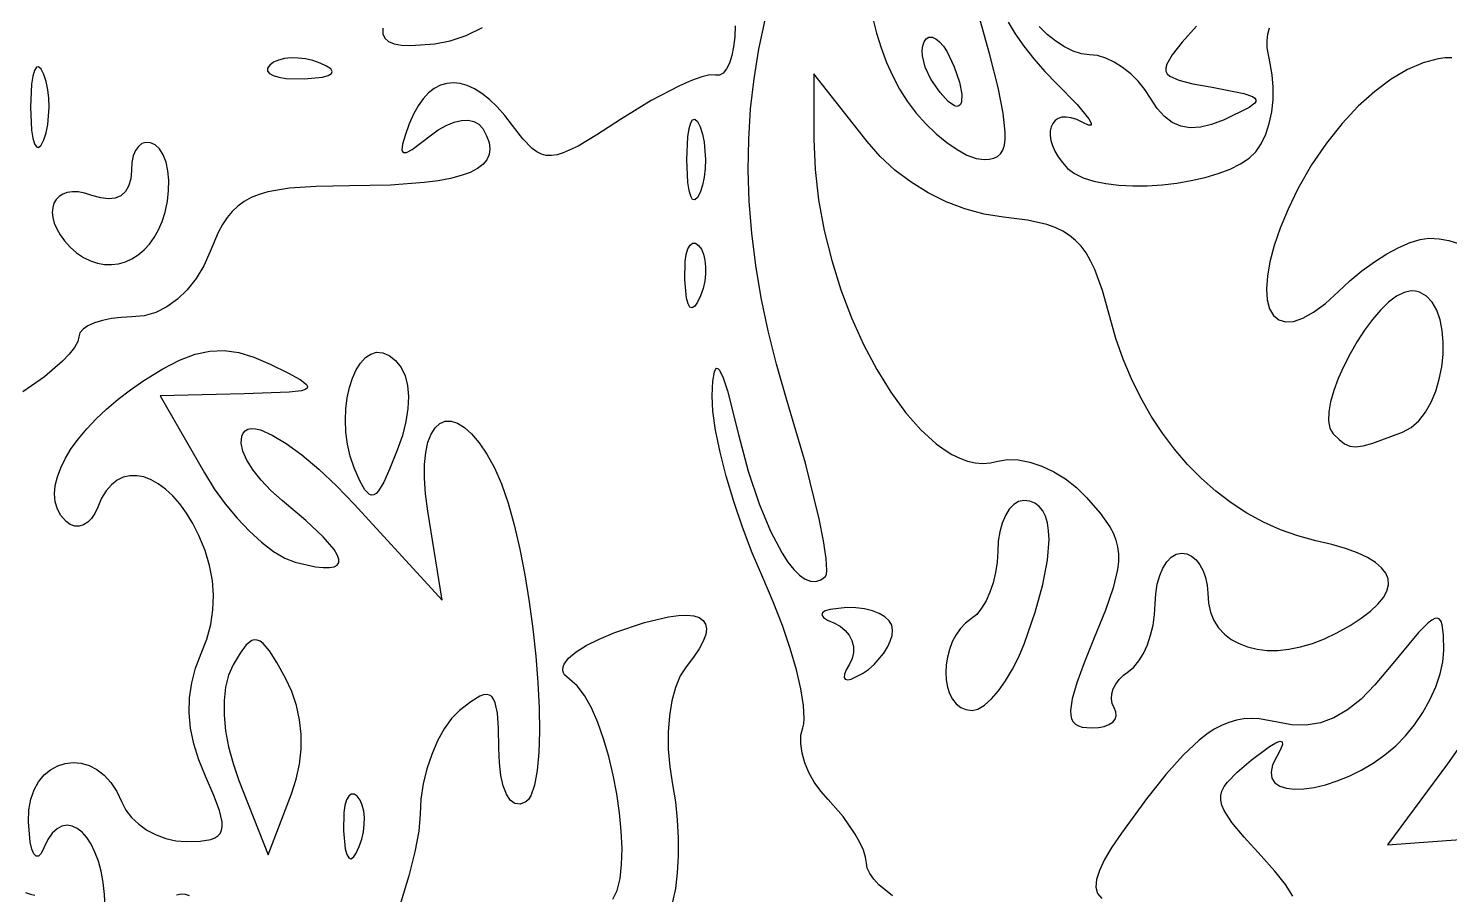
# Model space of a CAD drawing. Header units: millimetres. Extents: x -3.08 to 4.09, y 0 to 4.57.
# Drawn here: x 0.512 to 1.113, y 0.855 to 1.222 of the extents above; entities that cross this region are included whole.
import ezdxf

# ---------------------------------------------------------------- set-up
doc = ezdxf.new("R2010")
doc.units = ezdxf.units.MM

msp = doc.modelspace()

# ---------------------------------------------------------------- linework, layer by layer
at = {"flags": 128}
for points in [[(0.869268, 1.226499), (0.870868, 1.220232), (0.87282, 1.213986), (0.87511, 1.207869), (0.877727, 1.201989), (0.880659, 1.196452), (0.883892, 1.191368), (0.887677, 1.186407), (0.891808, 1.181779), (0.896152, 1.177585), (0.900574, 1.173927), (0.904943, 1.170905), (0.909125, 1.168622), (0.912985, 1.167177), (0.916392, 1.166673), (0.918601, 1.166805), (0.920504, 1.167229), (0.9221, 1.167989), (0.923385, 1.169129), (0.924359, 1.170692), (0.92502, 1.172722), (0.925367, 1.175262), (0.925397, 1.178357), (0.924503, 1.186385), (0.922324, 1.197154), (0.918847, 1.211013), (0.914059, 1.228312)], [(0.811045, 1.223326), (0.810875, 1.21869), (0.810387, 1.214463), (0.809617, 1.210731), (0.808597, 1.20758), (0.807362, 1.205093), (0.805947, 1.203357), (0.804386, 1.202457), (0.802712, 1.202479), (0.800386, 1.202537), (0.796958, 1.201751), (0.792592, 1.200199), (0.787453, 1.197958), (0.775518, 1.191717), (0.762475, 1.183646), (0.752479, 1.177103), (0.744568, 1.172388), (0.738312, 1.169477), (0.73567, 1.168691), (0.733281, 1.168347), (0.73109, 1.168442), (0.729044, 1.168975), (0.727089, 1.16994), (0.725171, 1.171337), (0.721231, 1.175411), (0.716795, 1.181173), (0.713533, 1.185363), (0.710285, 1.189), (0.707065, 1.192084), (0.703883, 1.194614), (0.700753, 1.196591), (0.697685, 1.198014), (0.694691, 1.198884), (0.691784, 1.199199), (0.688976, 1.198961), (0.686279, 1.198168), (0.683704, 1.19682), (0.681264, 1.194917), (0.67897, 1.19246), (0.676834, 1.189448), (0.674869, 1.18588), (0.673087, 1.181757), (0.671309, 1.176855), (0.670267, 1.173225), (0.670006, 1.170843), (0.670183, 1.170111), (0.670573, 1.169682), (0.672011, 1.169717), (0.674368, 1.170923), (0.682017, 1.176743), (0.685405, 1.179252), (0.688778, 1.181178), (0.692054, 1.182511), (0.695154, 1.183238), (0.697999, 1.183348), (0.700507, 1.182831), (0.7026, 1.181674), (0.704198, 1.179868), (0.705865, 1.176766), (0.706885, 1.173895), (0.707249, 1.17125), (0.706947, 1.168828), (0.70597, 1.166624), (0.704306, 1.164633), (0.701947, 1.162853), (0.698883, 1.161277), (0.695104, 1.159903), (0.690601, 1.158726), (0.685362, 1.157742), (0.679379, 1.156946), (0.665141, 1.155902), (0.647809, 1.155562), (0.633749, 1.155343), (0.622383, 1.154564), (0.613319, 1.153039), (0.609527, 1.15194), (0.606165, 1.150585), (0.603182, 1.148951), (0.600529, 1.147017), (0.598159, 1.144757), (0.596022, 1.14215), (0.594068, 1.139172), (0.59225, 1.135801), (0.588823, 1.127784), (0.586109, 1.121706), (0.582863, 1.116266), (0.579148, 1.111519), (0.575028, 1.107515), (0.570565, 1.10431), (0.565823, 1.101954), (0.560864, 1.100502), (0.555753, 1.100007), (0.551238, 1.099834), (0.547025, 1.09934), (0.543206, 1.098558), (0.539875, 1.097524), (0.537123, 1.096273), (0.535042, 1.094839), (0.533726, 1.093257), (0.533267, 1.091562), (0.532783, 1.089565), (0.531394, 1.087117), (0.529199, 1.084312), (0.526295, 1.081248), (0.518748, 1.07472), (0.509531, 1.068298)], [(0.661923, 1.222354), (0.66193, 1.220003), (0.662729, 1.218143), (0.664317, 1.216745), (0.666687, 1.215779), (0.669837, 1.215216), (0.673762, 1.215028), (0.68392, 1.215659), (0.690449, 1.216919), (0.697232, 1.219279), (0.704128, 1.22264)], [(0.877642, 0.854792), (0.871903, 0.859525), (0.869695, 0.861911), (0.868025, 0.864253), (0.866969, 0.866512), (0.8666, 0.868646), (0.86627, 0.871132), (0.865322, 0.87409), (0.863824, 0.877409), (0.861842, 0.880979), (0.856692, 0.888431), (0.850406, 0.895562), (0.847262, 0.899105), (0.844545, 0.902974), (0.8423, 0.907043), (0.840571, 0.911187), (0.839401, 0.915282), (0.838834, 0.919203), (0.838913, 0.922824), (0.839684, 0.926021), (0.840124, 0.92773), (0.840324, 0.929893), (0.840039, 0.935449), (0.838899, 0.942431), (0.836972, 0.950576), (0.834328, 0.959625), (0.831035, 0.969317), (0.827163, 0.979393), (0.822781, 0.98959), (0.818305, 1.000059), (0.814164, 1.010923), (0.810447, 1.021865), (0.807241, 1.032569), (0.804635, 1.042718), (0.802717, 1.051996), (0.801574, 1.060087), (0.801295, 1.066673), (0.801653, 1.072862), (0.802281, 1.076738), (0.8027, 1.077802), (0.803192, 1.078279), (0.803758, 1.078167), (0.804401, 1.077463), (0.805923, 1.074269), (0.807773, 1.068675), (0.812517, 1.050201), (0.816619, 1.034633), (0.821144, 1.020907), (0.825952, 1.009251), (0.830901, 0.999897), (0.833384, 0.996155), (0.83585, 0.993075), (0.838281, 0.990686), (0.84066, 0.989016), (0.842968, 0.988093), (0.845188, 0.987948), (0.847303, 0.988609), (0.849295, 0.990104), (0.849721, 0.991009), (0.849913, 0.992605), (0.849625, 0.997714), (0.848499, 1.00512), (0.846604, 1.014514), (0.840775, 1.038022), (0.832684, 1.065757), (0.828516, 1.080056), (0.82497, 1.094174), (0.822047, 1.108114), (0.819747, 1.121878), (0.81807, 1.135468), (0.817015, 1.148886), (0.816583, 1.162135), (0.816774, 1.175217), (0.817588, 1.188134), (0.819025, 1.200889), (0.821086, 1.213485), (0.82377, 1.225923)], [(0.926589, 1.224874), (0.929599, 1.219908), (0.933261, 1.214662), (0.937476, 1.209292), (0.942141, 1.203953), (0.947156, 1.198798), (0.955767, 1.189985), (0.960732, 1.183946), (0.961734, 1.182136), (0.961687, 1.181222), (0.960547, 1.181272), (0.958267, 1.182354), (0.955665, 1.183626), (0.9533, 1.184399), (0.951184, 1.184708), (0.949328, 1.18459), (0.947745, 1.184081), (0.946447, 1.183216), (0.945446, 1.182032), (0.944753, 1.180566), (0.944382, 1.178852), (0.944343, 1.176927), (0.94465, 1.174827), (0.945314, 1.172588), (0.946347, 1.170247), (0.947761, 1.167838), (0.949568, 1.165399), (0.951781, 1.162965), (0.954655, 1.160761), (0.958378, 1.158961), (0.962829, 1.157553), (0.967885, 1.156526), (0.973425, 1.155871), (0.979326, 1.155575), (0.985468, 1.155628), (0.991727, 1.156019), (0.997983, 1.156737), (1.004113, 1.157772), (1.009996, 1.159113), (1.01551, 1.160748), (1.020532, 1.162667), (1.024941, 1.16486), (1.028616, 1.167315), (1.031434, 1.170021)], [(1.00635, 1.223187), (1.000282, 1.216362), (0.996047, 1.211093), (0.993713, 1.207116), (0.99328, 1.205529), (0.993347, 1.204165), (0.993923, 1.20299), (0.995016, 1.201973), (0.998788, 1.200275), (1.004729, 1.198806), (1.012906, 1.197298), (1.020708, 1.195874), (1.026374, 1.194605), (1.029948, 1.193373), (1.030965, 1.192733), (1.031475, 1.192057), (1.031485, 1.191331), (1.031, 1.190539), (1.028566, 1.188699), (1.018003, 1.183576), (1.012727, 1.181557), (1.007939, 1.180414), (1.003594, 1.180162), (0.999646, 1.180814), (0.996047, 1.182383), (0.992753, 1.184883), (0.989717, 1.188327), (0.986892, 1.192729), (0.984505, 1.196422), (0.981666, 1.199868), (0.97848, 1.202991), (0.975052, 1.205715), (0.971489, 1.207965), (0.967896, 1.209666), (0.964379, 1.210742), (0.961045, 1.211118), (0.957684, 1.211515), (0.954103, 1.212652), (0.950412, 1.21445), (0.94672, 1.21683), (0.943139, 1.21971), (0.939777, 1.223012)], [(1.031434, 1.170021), (1.033725, 1.173395), (1.035625, 1.177449), (1.03711, 1.182028), (1.038154, 1.186979), (1.038735, 1.192149), (1.038826, 1.197384), (1.038405, 1.202531), (1.037448, 1.207437), (1.036231, 1.214049), (1.036151, 1.217036), (1.036465, 1.219851), (1.037204, 1.222524)], [(0.89392, 1.200743), (0.891494, 1.205761), (0.890302, 1.210666), (0.89019, 1.212901), (0.890412, 1.214895), (0.890977, 1.216579), (0.891892, 1.217882), (0.893087, 1.218597), (0.894462, 1.218587), (0.895969, 1.217901), (0.897559, 1.216588), (0.899182, 1.214696), (0.900791, 1.212274), (0.903767, 1.206034), (0.905951, 1.199457), (0.906939, 1.194452), (0.906843, 1.191078), (0.906422, 1.190021), (0.905771, 1.189394), (0.904903, 1.189204), (0.903832, 1.189459), (0.901138, 1.191333), (0.897797, 1.195075), (0.89392, 1.200743)], [(0.63535, 1.20759), (0.632282, 1.208625), (0.629154, 1.209326), (0.626056, 1.209697), (0.623073, 1.209741), (0.620293, 1.209461), (0.617804, 1.208861), (0.615692, 1.207945), (0.614045, 1.206715), (0.613131, 1.205384), (0.613118, 1.204177), (0.613948, 1.203118), (0.615561, 1.202231), (0.617895, 1.20154), (0.620891, 1.201068), (0.628628, 1.200882), (0.636386, 1.201654), (0.63878, 1.202302), (0.640166, 1.203106), (0.640531, 1.20405), (0.639859, 1.205122), (0.638137, 1.206307), (0.63535, 1.20759)], [(1.114422, 1.209778), (1.111563, 1.209727), (1.108573, 1.209358), (1.102264, 1.207687), (1.09561, 1.204807), (1.088729, 1.200758), (1.081739, 1.195581), (1.074755, 1.189319), (1.067897, 1.182011), (1.06128, 1.173699), (1.055022, 1.164425), (1.049239, 1.154229), (1.045108, 1.145695), (1.041773, 1.137676), (1.039212, 1.13023), (1.037403, 1.123411), (1.036324, 1.117275), (1.035953, 1.111878), (1.036269, 1.107276), (1.037248, 1.103526), (1.038869, 1.100682), (1.041111, 1.0988), (1.043951, 1.097937), (1.047366, 1.098149), (1.051336, 1.09949), (1.055838, 1.102018), (1.06085, 1.105787), (1.06635, 1.110854), (1.071189, 1.115369), (1.076329, 1.119582), (1.081612, 1.123401), (1.086883, 1.126732), (1.091985, 1.129485), (1.096759, 1.131565), (1.101049, 1.132881), (1.104698, 1.13334), (1.108988, 1.133087), (1.113137, 1.132348), (1.117136, 1.131149)], [(0.518392, 1.202784), (0.51727, 1.205007), (0.516223, 1.205985), (0.515272, 1.205775), (0.514442, 1.204434), (0.513757, 1.202018), (0.513238, 1.198585), (0.512795, 1.188896), (0.513238, 1.179206), (0.513757, 1.175773), (0.514442, 1.173357), (0.515272, 1.172016), (0.516223, 1.171806), (0.51727, 1.172784), (0.518392, 1.175007), (0.519404, 1.17808), (0.520126, 1.181495), (0.520705, 1.188896), (0.52056, 1.192653), (0.520126, 1.196296), (0.519404, 1.199711), (0.518392, 1.202784)], [(0.971475, 0.934423), (0.970655, 0.93627), (0.970334, 0.938269), (0.970487, 0.940355), (0.971092, 0.942467), (0.972123, 0.94454), (0.973556, 0.946511), (0.975366, 0.948318), (0.977531, 0.949896), (0.979799, 0.951736), (0.981914, 0.954304), (0.983832, 0.957483), (0.985505, 0.961156), (0.986887, 0.965205), (0.987931, 0.969513), (0.988592, 0.973963), (0.988823, 0.978437), (0.989049, 0.982769), (0.989699, 0.986811), (0.990727, 0.990474), (0.992087, 0.99367), (0.993733, 0.996309), (0.99562, 0.998304), (0.997702, 0.999566), (0.999934, 1.000007), (1.002166, 0.999659), (1.004248, 0.998662), (1.006135, 0.997087), (1.007781, 0.995003), (1.009141, 0.99248), (1.010168, 0.989589), (1.010818, 0.986398), (1.011045, 0.982979), (1.011354, 0.97877), (1.012255, 0.974929), (1.01371, 0.971466), (1.015681, 0.968393), (1.018129, 0.965721), (1.021018, 0.963464), (1.024309, 0.961631), (1.027963, 0.960236), (1.031943, 0.959289), (1.036211, 0.958802), (1.040728, 0.958787), (1.045457, 0.959256), (1.050359, 0.96022), (1.055397, 0.961691), (1.060531, 0.963681), (1.065725, 0.966201), (1.071307, 0.969368), (1.076067, 0.972452), (1.080008, 0.975449), (1.083128, 0.978356), (1.08543, 0.981172), (1.086913, 0.983892), (1.087578, 0.986514), (1.087427, 0.989036), (1.086459, 0.991455), (1.084675, 0.993767), (1.082076, 0.995971), (1.078663, 0.998062), (1.074436, 1.00004), (1.069396, 1.0019), (1.063543, 1.00364), (1.056878, 1.005257), (1.049265, 1.007266), (1.041847, 1.009899), (1.034642, 1.013135), (1.027671, 1.01695), (1.020955, 1.021324), (1.014514, 1.026233), (1.008368, 1.031658), (1.002536, 1.037574), (0.99704, 1.043962), (0.991899, 1.050797), (0.987133, 1.05806), (0.982763, 1.065727), (0.978809, 1.073778), (0.97529, 1.082189), (0.972228, 1.090939), (0.969642, 1.100007), (0.966525, 1.111172), (0.963264, 1.120119), (0.961489, 1.123846), (0.959571, 1.127119), (0.957472, 1.129973), (0.955158, 1.132441), (0.952592, 1.134557), (0.949738, 1.136355), (0.94656, 1.137869), (0.943023, 1.139132), (0.934726, 1.141041), (0.924559, 1.142354), (0.916409, 1.143621), (0.908327, 1.145782), (0.900414, 1.148782), (0.892769, 1.152564), (0.885492, 1.157073), (0.878682, 1.162254), (0.872439, 1.168051), (0.866864, 1.174409), (0.844378, 1.202993), (0.844378, 1.175382), (0.844892, 1.162551), (0.846377, 1.149607), (0.848749, 1.136695), (0.851926, 1.123964), (0.855821, 1.11156), (0.860352, 1.099632), (0.865435, 1.088326), (0.870986, 1.07779), (0.87692, 1.068171), (0.883155, 1.059616), (0.889605, 1.052273), (0.896187, 1.04629), (0.899501, 1.043854), (0.902817, 1.041813), (0.906124, 1.040186), (0.909411, 1.03899), (0.912669, 1.038245), (0.915885, 1.037968), (0.919051, 1.038179), (0.922156, 1.038896), (0.926284, 1.039653), (0.930873, 1.039527), (0.935776, 1.038578), (0.940843, 1.036866), (0.94593, 1.03445), (0.950886, 1.03139), (0.955567, 1.027745), (0.959823, 1.023576), (0.965507, 1.016956), (0.969629, 1.011081), (0.971112, 1.008271), (0.972215, 1.005465), (0.97294, 1.002601), (0.973291, 0.999618), (0.973272, 0.996455), (0.972885, 0.993052), (0.971022, 0.985279), (0.967728, 0.975811), (0.963031, 0.964159), (0.958727, 0.953524), (0.955625, 0.944972), (0.953717, 0.938298), (0.952998, 0.933297), (0.953083, 0.931359), (0.953462, 0.929763), (0.954136, 0.928483), (0.955103, 0.927493), (0.956363, 0.926768), (0.957915, 0.926282), (0.961892, 0.925923), (0.964767, 0.926097), (0.967241, 0.926593), (0.969275, 0.927379), (0.97083, 0.928418), (0.971866, 0.929677), (0.972345, 0.931121), (0.972228, 0.932714), (0.971475, 0.934423)], [(0.790573, 1.166673), (0.791016, 1.176363), (0.791534, 1.179796), (0.79222, 1.182212), (0.79305, 1.183553), (0.794, 1.183763), (0.795048, 1.182785), (0.79617, 1.180562), (0.797182, 1.177489), (0.797904, 1.174073), (0.798482, 1.166673), (0.798338, 1.162916), (0.797904, 1.159273), (0.797182, 1.155858), (0.79617, 1.152784), (0.795048, 1.150561), (0.794, 1.149583), (0.79305, 1.149794), (0.79222, 1.151135), (0.791534, 1.153551), (0.791016, 1.156984), (0.790573, 1.166673)], [(0.569809, 1.144437), (0.57077, 1.149024), (0.57127, 1.153549), (0.571325, 1.157897), (0.570955, 1.161949), (0.570175, 1.16559), (0.569004, 1.168701), (0.567459, 1.171166), (0.565559, 1.172868), (0.563535, 1.17377), (0.561648, 1.173942), (0.559937, 1.173429), (0.558446, 1.172274), (0.557214, 1.170522), (0.556283, 1.168215), (0.555695, 1.165399), (0.555489, 1.162118), (0.555197, 1.158478), (0.554338, 1.155466), (0.55294, 1.153099), (0.551031, 1.151394), (0.548637, 1.150368), (0.545786, 1.150038), (0.542506, 1.150421), (0.538823, 1.151534), (0.535798, 1.152504), (0.533037, 1.15301), (0.530551, 1.153087), (0.528356, 1.152766), (0.526463, 1.15208), (0.524888, 1.151061), (0.523643, 1.14974), (0.522743, 1.148151), (0.5222, 1.146325), (0.522028, 1.144295), (0.522242, 1.142093), (0.522854, 1.139751), (0.523878, 1.137302), (0.525328, 1.134777), (0.527217, 1.13221), (0.529559, 1.129632), (0.532333, 1.127172), (0.535209, 1.125215), (0.538157, 1.123748), (0.541149, 1.122761), (0.544154, 1.122244), (0.547145, 1.122185), (0.550092, 1.122573), (0.552965, 1.123399), (0.555736, 1.124651), (0.558375, 1.126318), (0.560853, 1.128389), (0.563141, 1.130854), (0.56521, 1.133703), (0.56703, 1.136923), (0.568573, 1.140505), (0.569809, 1.144437)], [(0.789698, 1.115743), (0.789885, 1.12348), (0.790356, 1.126476), (0.791047, 1.12881), (0.791934, 1.130423), (0.792993, 1.131253), (0.7942, 1.13124), (0.795531, 1.130326), (0.796761, 1.128679), (0.797677, 1.126568), (0.798277, 1.124079), (0.798557, 1.1213), (0.798513, 1.118319), (0.798142, 1.115223), (0.797441, 1.112099), (0.796406, 1.109034), (0.795123, 1.106248), (0.793938, 1.104524), (0.792866, 1.10385), (0.791922, 1.104212), (0.791118, 1.105595), (0.79047, 1.107988), (0.789698, 1.115743)], [(1.093462, 1.051187), (1.09714, 1.053172), (1.1004, 1.056049), (1.103232, 1.059676), (1.105627, 1.063913), (1.107577, 1.068619), (1.109073, 1.073653), (1.110106, 1.078874), (1.110668, 1.08414), (1.11075, 1.089312), (1.110344, 1.094248), (1.10944, 1.098808), (1.10803, 1.102849), (1.106105, 1.106232), (1.103657, 1.108816), (1.100677, 1.110459), (1.098985, 1.110884), (1.097156, 1.111021), (1.094169, 1.110436), (1.090967, 1.108801), (1.08762, 1.10625), (1.084204, 1.102917), (1.080789, 1.098936), (1.077449, 1.094439), (1.074257, 1.089561), (1.071286, 1.084435), (1.068608, 1.079196), (1.066297, 1.073975), (1.064425, 1.068908), (1.063064, 1.064128), (1.062288, 1.059768), (1.06217, 1.055963), (1.062782, 1.052845), (1.063385, 1.051585), (1.064198, 1.050548), (1.066754, 1.048061), (1.068958, 1.046293), (1.071142, 1.04525), (1.073642, 1.044941), (1.07679, 1.045372), (1.08092, 1.046552), (1.093462, 1.051187)], [(0.544378, 0.850007), (0.544181, 0.855424), (0.543617, 0.860499), (0.542722, 0.865195), (0.541535, 0.869476), (0.540095, 0.873306), (0.538439, 0.876646), (0.536606, 0.879461), (0.534633, 0.881713), (0.53256, 0.883367), (0.530424, 0.884384), (0.528262, 0.884729), (0.526115, 0.884364), (0.524018, 0.883253), (0.522012, 0.881359), (0.520133, 0.878646), (0.51842, 0.875076), (0.517271, 0.872781), (0.516166, 0.871628), (0.51513, 0.871569), (0.514191, 0.87256), (0.513373, 0.874556), (0.512705, 0.877512), (0.51192, 0.886118), (0.512087, 0.891193), (0.512914, 0.895735), (0.514325, 0.899728), (0.516245, 0.903156), (0.518597, 0.906004), (0.521307, 0.908255), (0.524299, 0.909894), (0.527498, 0.910904), (0.530828, 0.91127), (0.534213, 0.910976), (0.537578, 0.910005), (0.540848, 0.908342), (0.543946, 0.905972), (0.546799, 0.902877), (0.549329, 0.899042), (0.551462, 0.894451), (0.553174, 0.891103), (0.555592, 0.88798), (0.558602, 0.885149), (0.562095, 0.88268), (0.565958, 0.880641), (0.570081, 0.8791), (0.57435, 0.878125), (0.578656, 0.877784), (0.584663, 0.877984), (0.589128, 0.878715), (0.5908, 0.879343), (0.59211, 0.880178), (0.593063, 0.881246), (0.593668, 0.882573), (0.593932, 0.884182), (0.593861, 0.886099), (0.592748, 0.890956), (0.590387, 0.897345), (0.586837, 0.905465), (0.584007, 0.912407), (0.581924, 0.919184), (0.580588, 0.925815), (0.579998, 0.932321), (0.580153, 0.93872), (0.581053, 0.945033), (0.582698, 0.95128), (0.585087, 0.957479), (0.587449, 0.96359), (0.5891, 0.969737), (0.590038, 0.975921), (0.590264, 0.982146), (0.589777, 0.988411), (0.588579, 0.994721), (0.586668, 1.001076), (0.584045, 1.007479), (0.581518, 1.012461), (0.578814, 1.016923), (0.575966, 1.020855), (0.573009, 1.024248), (0.569976, 1.027092), (0.566901, 1.029377), (0.563818, 1.031095), (0.56076, 1.032236), (0.557762, 1.03279), (0.554856, 1.032748), (0.552077, 1.032101), (0.549459, 1.030838), (0.547035, 1.028952), (0.544839, 1.026431), (0.542905, 1.023267), (0.541267, 1.019451), (0.540096, 1.016821), (0.538671, 1.014677), (0.537046, 1.013044), (0.535278, 1.011946), (0.533419, 1.011409), (0.531525, 1.011457), (0.529651, 1.012116), (0.52785, 1.013409), (0.525692, 1.015886), (0.524173, 1.01867), (0.523278, 1.021732), (0.522991, 1.025041), (0.523293, 1.028568), (0.524169, 1.032282), (0.525603, 1.036154), (0.527576, 1.040152), (0.530074, 1.044248), (0.533078, 1.048411), (0.536573, 1.05261), (0.540542, 1.056816), (0.544968, 1.060998), (0.549834, 1.065127), (0.555125, 1.069172), (0.560823, 1.073104), (0.568758, 1.077993), (0.575913, 1.081679), (0.582496, 1.08419), (0.588718, 1.085552), (0.59479, 1.085793), (0.60092, 1.08494), (0.60732, 1.083021), (0.614198, 1.080062), (0.621718, 1.07635), (0.626907, 1.073488), (0.62966, 1.071355), (0.630091, 1.070524), (0.629873, 1.069831), (0.628994, 1.06926), (0.627441, 1.068797), (0.622258, 1.068131), (0.603225, 1.067423), (0.567628, 1.066673), (0.586406, 1.033937), (0.59058, 1.027259), (0.595246, 1.020826), (0.600247, 1.014795), (0.605427, 1.009321), (0.610627, 1.004558), (0.615691, 1.000662), (0.620461, 0.997787), (0.624781, 0.99609), (0.633374, 0.994229), (0.636678, 0.993849), (0.63932, 0.993835), (0.6413, 0.994188), (0.642617, 0.994907), (0.643273, 0.995993), (0.643267, 0.997446), (0.642599, 0.999265), (0.641268, 1.001451), (0.636621, 1.006924), (0.629324, 1.013864), (0.619378, 1.022271), (0.614544, 1.026528), (0.610397, 1.030866), (0.607003, 1.035164), (0.604427, 1.039298), (0.602733, 1.043149), (0.601988, 1.046595), (0.602255, 1.049514), (0.602789, 1.050738), (0.6036, 1.051784), (0.604732, 1.052516), (0.606209, 1.052815), (0.608009, 1.052697), (0.610108, 1.052179), (0.615105, 1.050005), (0.621012, 1.04642), (0.627638, 1.041552), (0.634794, 1.035531), (0.642289, 1.028482), (0.649934, 1.020534), (0.687059, 0.980034), (0.680934, 1.017798), (0.679968, 1.0251), (0.679531, 1.031688), (0.679587, 1.037538), (0.680101, 1.042629), (0.681039, 1.046938), (0.682363, 1.05044), (0.684041, 1.053115), (0.686034, 1.054937), (0.68831, 1.055886), (0.690832, 1.055937), (0.693564, 1.055068), (0.696473, 1.053255), (0.699521, 1.050477), (0.702675, 1.04671), (0.705898, 1.041931), (0.709156, 1.036118), (0.712148, 1.029364), (0.714956, 1.021211), (0.717559, 1.011899), (0.719934, 1.001669), (0.722058, 0.990759), (0.723908, 0.97941), (0.725463, 0.967863), (0.726699, 0.956357), (0.727595, 0.945133), (0.728127, 0.934431), (0.728272, 0.92449), (0.72801, 0.915551), (0.727315, 0.907855), (0.726167, 0.90164), (0.724543, 0.897148), (0.723545, 0.895622), (0.72242, 0.894618), (0.720013, 0.893689), (0.717824, 0.893965), (0.715885, 0.895383), (0.714227, 0.897878), (0.712883, 0.901388), (0.711883, 0.905848), (0.71126, 0.911196), (0.711045, 0.917368), (0.710908, 0.925776), (0.710425, 0.932151), (0.709492, 0.936593), (0.708824, 0.93812), (0.708003, 0.939203), (0.707017, 0.939852), (0.705853, 0.940082), (0.704497, 0.939904), (0.702936, 0.939331), (0.699146, 0.93705), (0.694378, 0.93334), (0.69103, 0.929946), (0.687907, 0.925593), (0.685076, 0.920461), (0.682607, 0.914729), (0.680568, 0.908578), (0.679027, 0.902188), (0.678052, 0.895738), (0.677712, 0.889409), (0.677145, 0.882252), (0.675522, 0.873417), (0.672957, 0.863253), (0.669562, 0.852107)], [(0.64985, 1.036118), (0.648153, 1.04107), (0.646979, 1.046132), (0.646294, 1.05122), (0.646066, 1.056249), (0.646264, 1.061136), (0.646856, 1.065797), (0.647808, 1.070148), (0.649088, 1.074106), (0.650665, 1.077585), (0.652507, 1.080503), (0.65458, 1.082776), (0.656852, 1.084319), (0.659293, 1.085049), (0.661868, 1.084882), (0.664546, 1.083734), (0.667295, 1.081521), (0.669631, 1.078563), (0.671328, 1.075019), (0.672384, 1.070926), (0.6728, 1.066321), (0.672574, 1.061243), (0.671707, 1.05573), (0.670197, 1.049819), (0.668045, 1.043548), (0.664957, 1.035798), (0.662364, 1.030104), (0.660136, 1.026413), (0.659117, 1.025302), (0.65814, 1.024672), (0.657189, 1.024515), (0.656246, 1.024825), (0.65432, 1.02682), (0.652232, 1.030602), (0.64985, 1.036118)], [(0.933531, 0.96184), (0.938092, 0.974942), (0.941339, 0.986715), (0.943273, 0.99703), (0.943894, 1.005758), (0.943712, 1.009487), (0.943203, 1.012771), (0.942366, 1.015594), (0.941201, 1.01794), (0.939709, 1.019792), (0.937889, 1.021135), (0.935742, 1.021953), (0.933267, 1.022229), (0.931035, 1.021789), (0.928953, 1.020527), (0.927066, 1.018532), (0.92542, 1.015892), (0.92406, 1.012697), (0.923033, 1.009034), (0.922383, 1.004992), (0.922156, 1.000659), (0.921929, 0.996187), (0.921279, 0.991744), (0.920252, 0.987448), (0.918892, 0.983413), (0.917246, 0.979757), (0.915359, 0.976597), (0.913277, 0.974049), (0.911045, 0.972229), (0.908486, 0.970307), (0.906273, 0.96797), (0.904406, 0.965293), (0.902883, 0.96235), (0.901704, 0.959215), (0.90087, 0.955963), (0.900378, 0.952668), (0.900229, 0.949404), (0.900422, 0.946246), (0.900957, 0.943268), (0.901832, 0.940544), (0.903049, 0.938149), (0.904605, 0.936156), (0.906501, 0.934641), (0.908736, 0.933678), (0.911309, 0.93334), (0.913818, 0.933921), (0.916586, 0.935588), (0.919522, 0.938223), (0.922534, 0.94171), (0.925533, 0.945932), (0.928426, 0.950772), (0.931122, 0.956113), (0.933531, 0.96184)], [(0.877712, 0.967326), (0.877315, 0.969408), (0.876177, 0.971315), (0.874379, 0.973009), (0.872, 0.974449), (0.869119, 0.975597), (0.865817, 0.976414), (0.862173, 0.97686), (0.858267, 0.976896), (0.851273, 0.976136), (0.849151, 0.975504), (0.847962, 0.974724), (0.847718, 0.973808), (0.848431, 0.972772), (0.850115, 0.97163), (0.852781, 0.970396), (0.855432, 0.969022), (0.857617, 0.967272), (0.859308, 0.965219), (0.860477, 0.962932), (0.861098, 0.960485), (0.861142, 0.957948), (0.860583, 0.955395), (0.859392, 0.952896), (0.858073, 0.950516), (0.857355, 0.948654), (0.857224, 0.947321), (0.857666, 0.946526), (0.858667, 0.94628), (0.860212, 0.946593), (0.864878, 0.948937), (0.867455, 0.950744), (0.86986, 0.952842), (0.873941, 0.957611), (0.875511, 0.960131), (0.876699, 0.96264), (0.87745, 0.965064), (0.877712, 0.967326)], [(0.759343, 0.85334), (0.761122, 0.857133), (0.762332, 0.862108), (0.763004, 0.868074), (0.763172, 0.874836), (0.762868, 0.882202), (0.762123, 0.889978), (0.76097, 0.897972), (0.759442, 0.90599), (0.757571, 0.913838), (0.755389, 0.921324), (0.752928, 0.928255), (0.750222, 0.934438), (0.747301, 0.939678), (0.744199, 0.943784), (0.740948, 0.946562), (0.738828, 0.94845), (0.738289, 0.949493), (0.738088, 0.950594), (0.738221, 0.951748), (0.738683, 0.952949), (0.740571, 0.955472), (0.743708, 0.958117), (0.748051, 0.96084), (0.753557, 0.963595), (0.760184, 0.96634), (0.772664, 0.970597), (0.782821, 0.973042), (0.787003, 0.973596), (0.790573, 0.973713), (0.793521, 0.973396), (0.795837, 0.972651), (0.79751, 0.971482), (0.79853, 0.969895), (0.798887, 0.967895), (0.79857, 0.965486), (0.79757, 0.962674), (0.795876, 0.959464), (0.793478, 0.95586), (0.790364, 0.951868), (0.787837, 0.947993), (0.785787, 0.943131), (0.784233, 0.937435), (0.783194, 0.931064), (0.782687, 0.924172), (0.782732, 0.916917), (0.783345, 0.909453), (0.784545, 0.901937), (0.785763, 0.894584), (0.786566, 0.886945), (0.786962, 0.879242), (0.786956, 0.871698), (0.786555, 0.864535), (0.785766, 0.857976), (0.784593, 0.852244)], [(1.033725, 0.871729), (1.026483, 0.8796), (1.021239, 0.885891), (1.017953, 0.89099), (1.017032, 0.893214), (1.016585, 0.895286), (1.016607, 0.897255), (1.017093, 0.899169), (1.018039, 0.901077), (1.019438, 0.903028), (1.023579, 0.907251), (1.029475, 0.912229), (1.037232, 0.918064), (1.039859, 0.919629), (1.041646, 0.920291), (1.042587, 0.92005), (1.042679, 0.918905), (1.041916, 0.916853), (1.040295, 0.913896), (1.038533, 0.910273), (1.037877, 0.90721), (1.03823, 0.9047), (1.039495, 0.902733), (1.041576, 0.901302), (1.044376, 0.900396), (1.0478, 0.900009), (1.05175, 0.90013), (1.05613, 0.900752), (1.060843, 0.901866), (1.065794, 0.903463), (1.070885, 0.905534), (1.07602, 0.908072), (1.081103, 0.911067), (1.086037, 0.914511), (1.090725, 0.918396), (1.094805, 0.922537), (1.098611, 0.927269), (1.102062, 0.932425), (1.105073, 0.93784), (1.10756, 0.943349), (1.10944, 0.948786), (1.11063, 0.953986), (1.111045, 0.958784), (1.110896, 0.965159), (1.110327, 0.969567), (1.10983, 0.971016), (1.10916, 0.971951), (1.108294, 0.972366), (1.107212, 0.972253), (1.105888, 0.971606), (1.104303, 0.970416), (1.100252, 0.966382), (1.088003, 0.951493), (1.081834, 0.944139), (1.075939, 0.938175), (1.070202, 0.933546), (1.064508, 0.930198), (1.058744, 0.928075), (1.052794, 0.927122), (1.046544, 0.927284), (1.039878, 0.928507), (1.032876, 0.929749), (1.029564, 0.929902), (1.026343, 0.929723), (1.023185, 0.929196), (1.020066, 0.928304), (1.016957, 0.927032), (1.013833, 0.925364), (1.010667, 0.923285), (1.007432, 0.920777), (1.000652, 0.914417), (0.993278, 0.906156), (0.9851, 0.895868), (0.974502, 0.881427), (0.970511, 0.875413), (0.967421, 0.870148), (0.965252, 0.865592), (0.964024, 0.861703), (0.963759, 0.858441), (0.964477, 0.855765), (0.966199, 0.853635)], [(0.620753, 0.947048), (0.617051, 0.953711), (0.613931, 0.958589), (0.611235, 0.961724), (0.609996, 0.96265), (0.608804, 0.963156), (0.607637, 0.963246), (0.606477, 0.962925), (0.604095, 0.961072), (0.6015, 0.957636), (0.598531, 0.952659), (0.596616, 0.948274), (0.595347, 0.943187), (0.594719, 0.9375), (0.594727, 0.931316), (0.595366, 0.924737), (0.596631, 0.917866), (0.598516, 0.910806), (0.601017, 0.903659), (0.613323, 0.872229), (0.623239, 0.898048), (0.625281, 0.904291), (0.626646, 0.910591), (0.627337, 0.916904), (0.627356, 0.923184), (0.626705, 0.929384), (0.625386, 0.935458), (0.623401, 0.941362), (0.620753, 0.947048)], [(1.119667, 0.920804), (1.112517, 0.910743), (1.087142, 0.876423), (1.135212, 0.879882)], [(0.651087, 0.896993), (0.649755, 0.897907), (0.648548, 0.897919), (0.647489, 0.897089), (0.646602, 0.895477), (0.645911, 0.893143), (0.64544, 0.890147), (0.645253, 0.882409), (0.646026, 0.874654), (0.646674, 0.872262), (0.647477, 0.870878), (0.648422, 0.870517), (0.649493, 0.871191), (0.650678, 0.872914), (0.651962, 0.875701), (0.652997, 0.878765), (0.653698, 0.881889), (0.654069, 0.884986), (0.654113, 0.887967), (0.653833, 0.890745), (0.653233, 0.893234), (0.652316, 0.895346), (0.651087, 0.896993)], [(1.047098, 0.854701), (1.043985, 0.859604), (1.039536, 0.865251), (1.033725, 0.871729)], [(0.510679, 0.856157), (0.512823, 0.855562), (0.514695, 0.855026)], [(0.580061, 0.854764), (0.578347, 0.855361), (0.576614, 0.855562), (0.574601, 0.855095)]]:
    msp.add_lwpolyline(points, dxfattribs=at)

doc.saveas('drawing.dxf')
